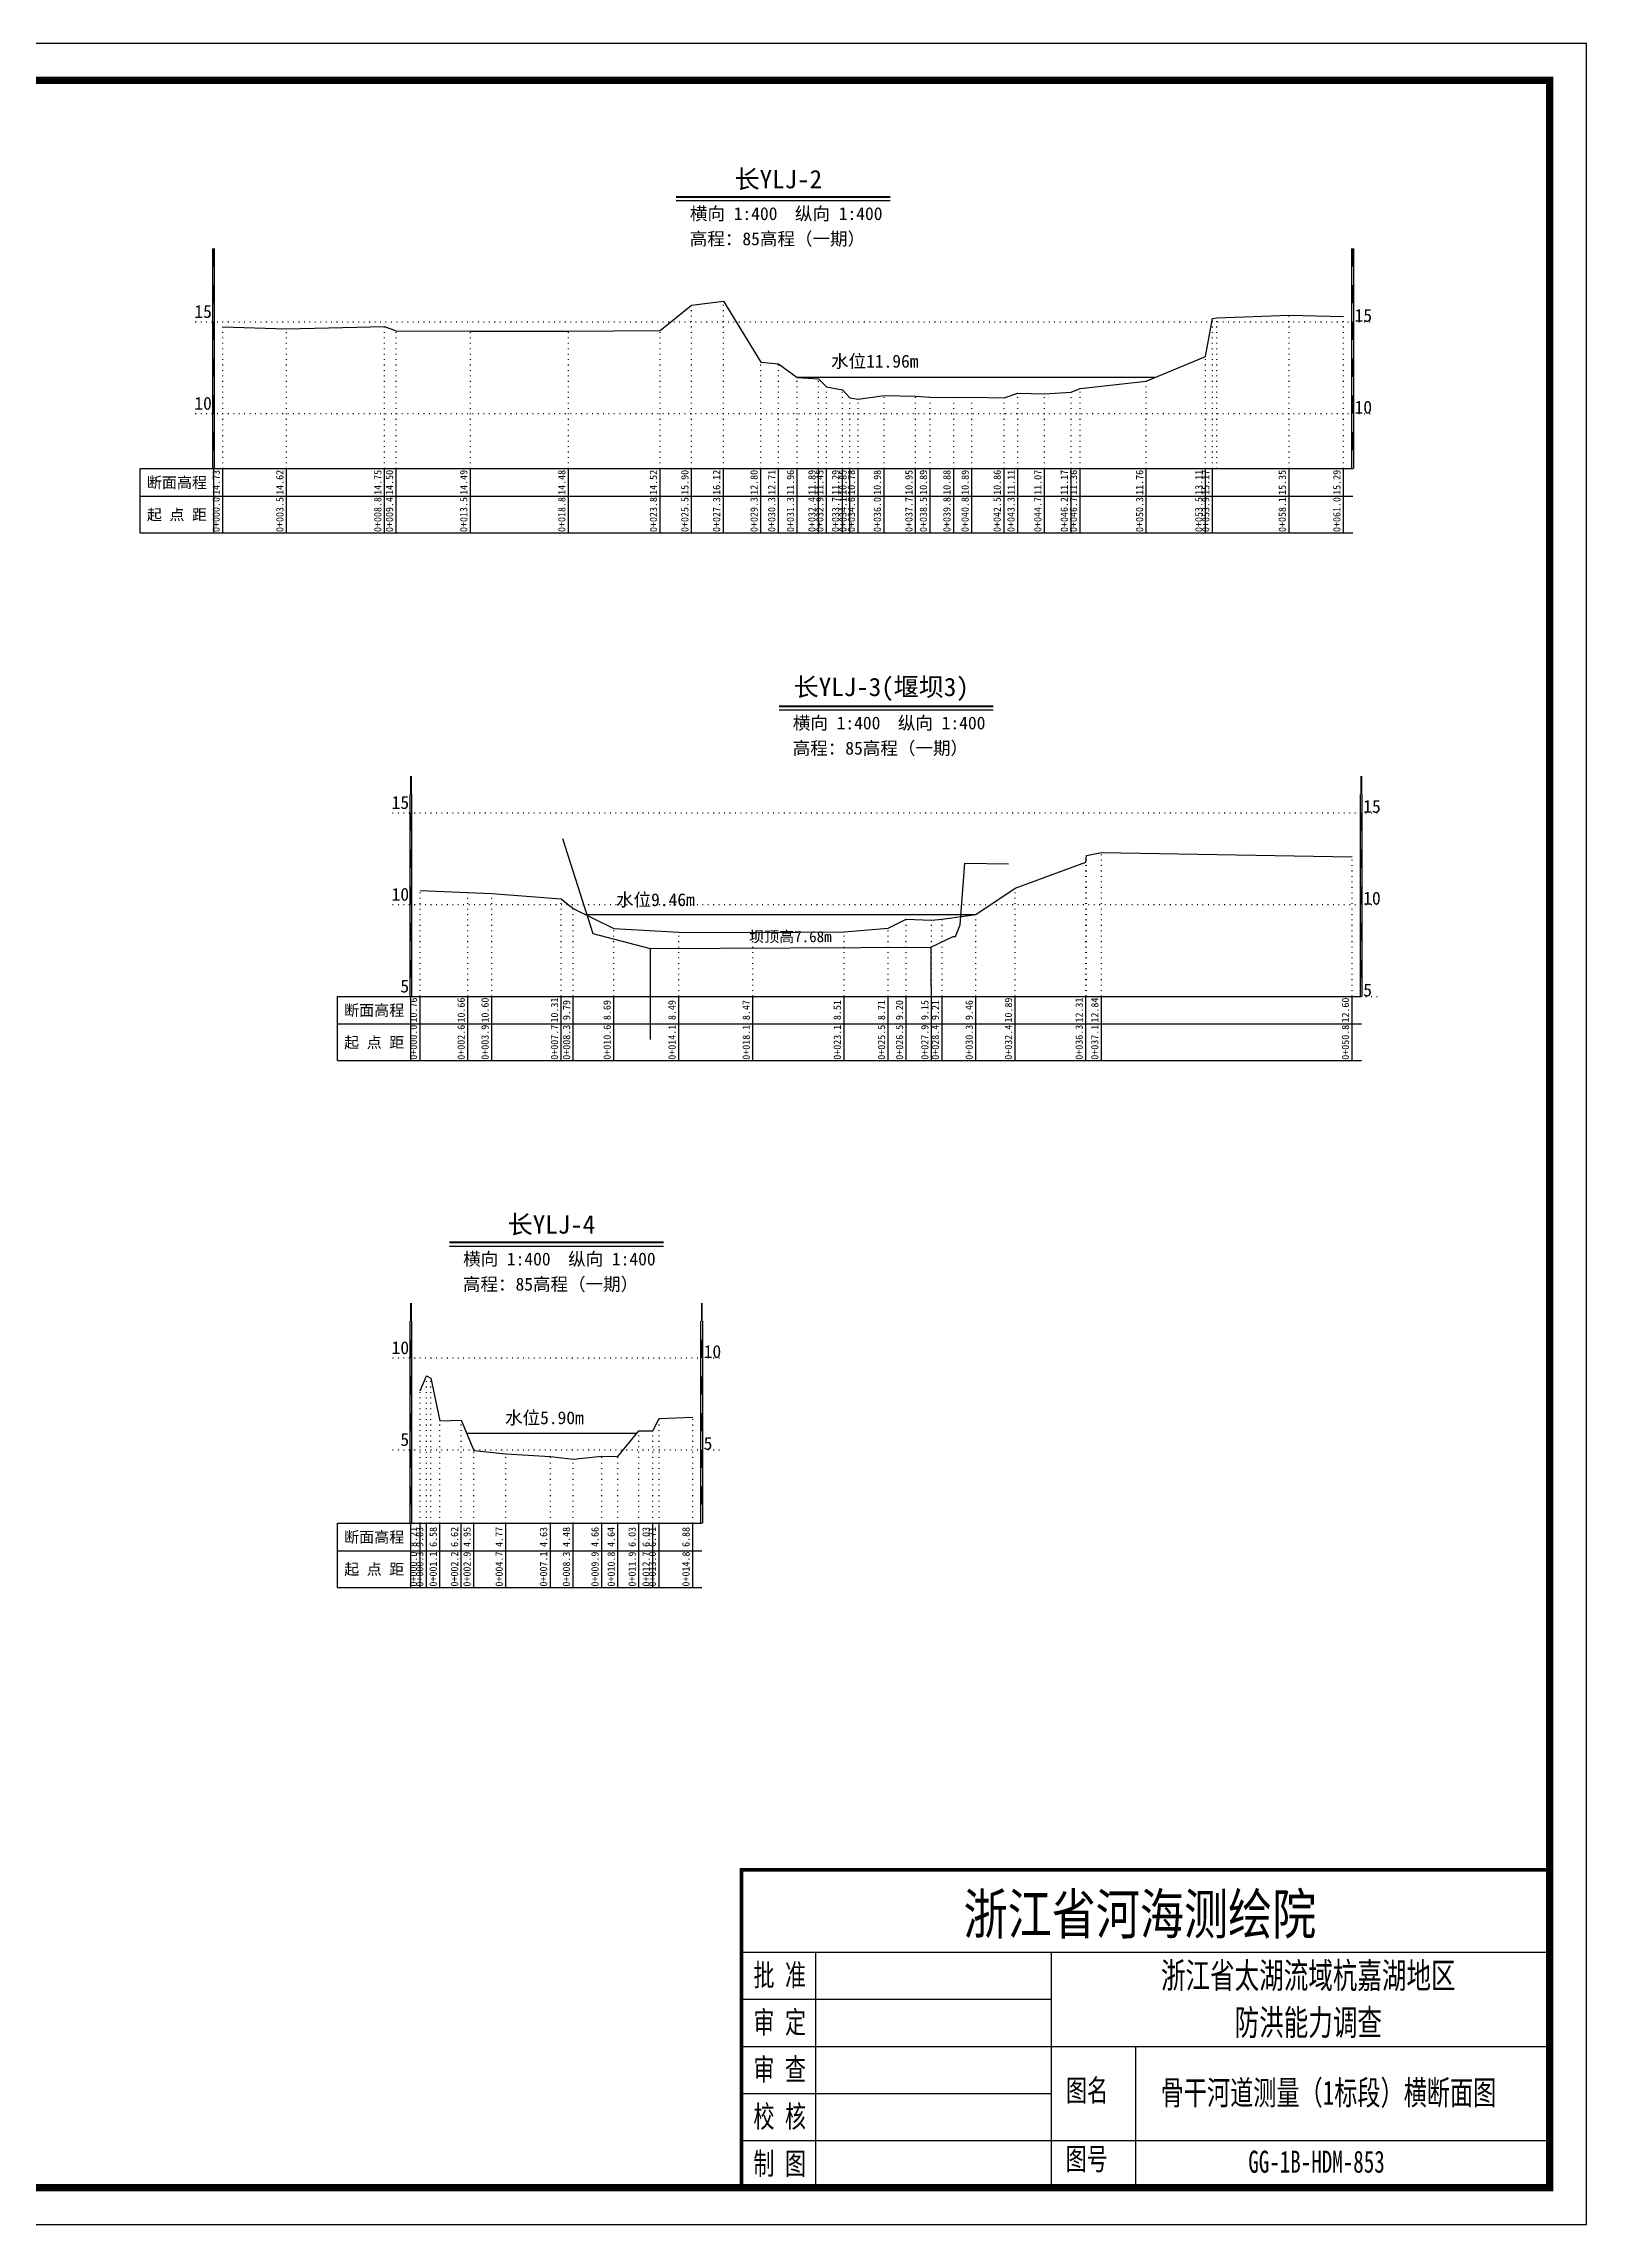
# Model space of a CAD drawing. Header units: millimetres. Extents: x 519117 to 519537, y 3371934 to 3372231.
# Drawn here: x 519326.5 to 519536.5, y 3371934.1 to 3372231.1 of the extents above; entities that cross this region are included whole.
import ezdxf
from ezdxf.enums import TextEntityAlignment as Align

# ---------------------------------------------------------------- set-up
doc = ezdxf.new("R2010")
doc.units = ezdxf.units.MM
doc.header["$LTSCALE"] = 0.4
doc.header["$MEASUREMENT"] = 0
doc.linetypes.add('X4', pattern=[1.6, 0, -1.6])
for name, color, linetype in [('DMX', 1, 'Continuous'), ('TEXT', 7, 'Continuous'), ('zdm1', 5, 'Continuous'), ('ZDMT5', 3, 'Continuous'), ('图层1', 4, 'Continuous'), ('图框', 7, 'Continuous'), ('堰坝', 7, 'Continuous'), ('断面名称', 5, 'Continuous'), ('比例尺', 3, 'Continuous')]:
    doc.layers.add(name, color=color, linetype=linetype)
doc.styles.add('HDM', font='仿宋_GB2312.ttf')
doc.styles.add('tk2', font='SimSun.ttf', dxfattribs={"width": 0.8})

msp = doc.modelspace()

# ---------------------------------------------------------------- linework, layer by layer
at = {"linetype": 'Continuous'}
msp.add_line((519141.53, 3371939.06), (519531.53, 3371939.06), dxfattribs=at)
at = {"lineweight": 100, "const_width": 0.5}
msp.add_lwpolyline([(519531.53, 3371982.35), (519421.53, 3371982.35), (519421.53, 3371939.06), (519531.53, 3371939.06), (519531.53, 3371982.35)], dxfattribs=at)
at = {"layer": 'DMX', "linetype": 'Continuous', "flags": 128}
for points in [[(519350.93, 3372192.51), (519359.61, 3372192.23), (519372.93, 3372192.56), (519374.53, 3372191.93), (519384.63, 3372191.91), (519397.98, 3372191.88), (519410.46, 3372191.98), (519414.73, 3372195.43), (519419.06, 3372195.98), (519424.16, 3372187.68), (519426.56, 3372187.46), (519429.11, 3372185.58), (519432.03, 3372185.41), (519433.11, 3372184.31), (519435.26, 3372183.91), (519436.26, 3372182.81), (519437.41, 3372182.63), (519440.93, 3372183.13), (519445.23, 3372183.06), (519447.21, 3372182.91), (519450.41, 3372182.88), (519452.88, 3372182.91), (519457.26, 3372182.83), (519459.13, 3372183.46), (519462.78, 3372183.36), (519466.38, 3372183.61), (519467.63, 3372184.08), (519476.63, 3372185.08), (519484.68, 3372188.46), (519485.63, 3372193.61), (519486.21, 3372193.73), (519496.06, 3372194.06), (519503.48, 3372193.91)], [(519377.78, 3372115.71), (519384.28, 3372115.46), (519387.53, 3372115.31), (519396.98, 3372114.59), (519398.63, 3372113.29), (519404.16, 3372110.54), (519412.98, 3372110.04), (519423.08, 3372109.99), (519435.48, 3372110.09), (519441.51, 3372110.59), (519443.96, 3372111.81), (519447.41, 3372111.69), (519448.83, 3372111.84), (519453.43, 3372112.46), (519458.78, 3372116.04), (519468.41, 3372119.59), (519468.51, 3372120.51), (519470.53, 3372120.91), (519504.66, 3372120.31)], [(519377.78, 3372047.59), (519378.63, 3372049.64), (519379.23, 3372049.29), (519380.48, 3372043.51), (519383.38, 3372043.61), (519385.08, 3372039.44), (519389.46, 3372038.99), (519395.51, 3372038.64), (519398.61, 3372038.26), (519402.51, 3372038.71), (519404.71, 3372038.66), (519407.56, 3372042.14), (519409.46, 3372042.14), (519410.31, 3372043.8), (519414.88, 3372044.02)]]:
    msp.add_lwpolyline(points, dxfattribs=at)
at = {"layer": 'TEXT', "color": 0}
for p, q in [((519421.53, 3371971.15, 0), (519531.53, 3371971.15, 0)), ((519431.62, 3371971.15, 0), (519431.62, 3371945.48, 0)), ((519463.7, 3371971.15, 0), (519463.7, 3371945.48, 0)), ((519421.53, 3371964.73, 0), (519463.7, 3371964.73, 0)), ((519421.53, 3371958.31, 0), (519463.7, 3371958.31, 0)), ((519463.7, 3371958.31, 0), (519531.53, 3371958.31, 0)), ((519475.18, 3371958.31, 0), (519475.18, 3371939.06, 0)), ((519421.53, 3371951.9, 0), (519463.7, 3371951.9, 0)), ((519421.53, 3371945.48, 0), (519531.53, 3371945.48, 0)), ((519431.62, 3371945.48, 0), (519431.62, 3371939.06, 0)), ((519463.7, 3371945.48, 0), (519463.7, 3371939.06, 0))]:
    msp.add_line(p, q, dxfattribs=at)
at = {"layer": 'zdm1', "linetype": 'Continuous'}
for p, q in [((519349.56, 3372173.18), (519349.56, 3372203.18)), ((519349.81, 3372173.18), (519349.81, 3372203.18)), ((519504.61, 3372173.18), (519504.61, 3372203.18)), ((519504.86, 3372173.18), (519504.86, 3372203.18)), ((519339.68, 3372173.18), (519350.93, 3372173.18)), ((519339.68, 3372164.43), (519339.68, 3372173.18)), ((519349.68, 3372164.43), (519349.68, 3372173.18)), ((519350.93, 3372173.18), (519504.73, 3372173.18)), ((519339.68, 3372169.43), (519504.73, 3372169.43)), ((519339.68, 3372164.43), (519504.73, 3372164.43)), ((519376.41, 3372101.31), (519376.41, 3372128.81)), ((519376.66, 3372101.31), (519376.66, 3372128.81)), ((519505.78, 3372101.31), (519505.78, 3372128.81)), ((519506.03, 3372101.31), (519506.03, 3372128.81)), ((519366.53, 3372101.31), (519377.78, 3372101.31)), ((519366.53, 3372092.56), (519366.53, 3372101.31)), ((519376.53, 3372092.56), (519376.53, 3372101.31)), ((519377.78, 3372101.31), (519505.91, 3372101.31)), ((519366.53, 3372097.56), (519505.91, 3372097.56)), ((519366.53, 3372092.56), (519505.91, 3372092.56)), ((519376.41, 3372029.56), (519376.41, 3372057.06)), ((519376.66, 3372029.56), (519376.66, 3372057.06)), ((519416.01, 3372029.56), (519416.01, 3372057.06)), ((519416.26, 3372029.56), (519416.26, 3372057.06)), ((519366.53, 3372029.56), (519377.78, 3372029.56)), ((519366.53, 3372020.81), (519366.53, 3372029.56)), ((519376.53, 3372020.81), (519376.53, 3372029.56)), ((519377.78, 3372029.56), (519416.13, 3372029.56)), ((519366.53, 3372025.81), (519416.13, 3372025.81)), ((519366.53, 3372020.81), (519416.13, 3372020.81))]:
    msp.add_line(p, q, dxfattribs=at)
at = {"layer": 'zdm1', "linetype": 'X4'}
for p, q in [((519347.18, 3372193.18), (519507.23, 3372193.18)), ((519347.18, 3372180.68), (519507.23, 3372180.68)), ((519374.03, 3372126.31), (519508.41, 3372126.31)), ((519374.03, 3372113.81), (519508.41, 3372113.81)), ((519374.03, 3372101.31), (519508.41, 3372101.31)), ((519374.03, 3372052.06), (519418.63, 3372052.06)), ((519374.03, 3372039.56), (519418.63, 3372039.56))]:
    msp.add_line(p, q, dxfattribs=at)
at = {"layer": 'zdm1', "linetype": 'Continuous', "const_width": 0.25, "flags": 128}
for points in [[(519349.68, 3372200.68), (519349.68, 3372203.18)], [(519504.73, 3372200.68), (519504.73, 3372203.18)], [(519349.68, 3372195.68), (519349.68, 3372198.18)], [(519504.73, 3372195.68), (519504.73, 3372198.18)], [(519349.68, 3372190.68), (519349.68, 3372193.18)], [(519504.73, 3372190.68), (519504.73, 3372193.18)], [(519349.68, 3372185.68), (519349.68, 3372188.18)], [(519504.73, 3372185.68), (519504.73, 3372188.18)], [(519349.68, 3372180.68), (519349.68, 3372183.18)], [(519504.73, 3372180.68), (519504.73, 3372183.18)], [(519349.68, 3372175.68), (519349.68, 3372178.18)], [(519504.73, 3372175.68), (519504.73, 3372178.18)], [(519376.53, 3372128.81), (519376.53, 3372131.31)], [(519505.91, 3372128.81), (519505.91, 3372131.31)], [(519376.53, 3372123.81), (519376.53, 3372126.31)], [(519505.91, 3372123.81), (519505.91, 3372126.31)], [(519376.53, 3372118.81), (519376.53, 3372121.31)], [(519505.91, 3372118.81), (519505.91, 3372121.31)], [(519376.53, 3372113.81), (519376.53, 3372116.31)], [(519505.91, 3372113.81), (519505.91, 3372116.31)], [(519376.53, 3372108.81), (519376.53, 3372111.31)], [(519505.91, 3372108.81), (519505.91, 3372111.31)], [(519376.53, 3372103.81), (519376.53, 3372106.31)], [(519505.91, 3372103.81), (519505.91, 3372106.31)], [(519376.53, 3372057.06), (519376.53, 3372059.56)], [(519416.13, 3372057.06), (519416.13, 3372059.56)], [(519376.53, 3372052.06), (519376.53, 3372054.56)], [(519416.13, 3372052.06), (519416.13, 3372054.56)], [(519376.53, 3372047.06), (519376.53, 3372049.56)], [(519416.13, 3372047.06), (519416.13, 3372049.56)], [(519376.53, 3372042.06), (519376.53, 3372044.56)], [(519416.13, 3372042.06), (519416.13, 3372044.56)], [(519376.53, 3372037.06), (519376.53, 3372039.56)], [(519416.13, 3372037.06), (519416.13, 3372039.56)], [(519376.53, 3372032.06), (519376.53, 3372034.56)], [(519416.13, 3372032.06), (519416.13, 3372034.56)]]:
    msp.add_lwpolyline(points, dxfattribs=at)
at = {"layer": 'ZDMT5', "linetype": 'X4'}
for p, q in [((519414.73, 3372173.18), (519414.73, 3372195.43)), ((519419.06, 3372173.18), (519419.06, 3372195.98)), ((519350.93, 3372173.18), (519350.93, 3372192.51)), ((519359.61, 3372173.18), (519359.61, 3372192.23)), ((519372.93, 3372173.18), (519372.93, 3372192.56)), ((519374.53, 3372173.18), (519374.53, 3372191.93)), ((519384.63, 3372173.18), (519384.63, 3372191.91)), ((519397.98, 3372173.18), (519397.98, 3372191.88)), ((519410.46, 3372173.18), (519410.46, 3372191.98)), ((519485.63, 3372173.18), (519485.63, 3372193.61)), ((519486.21, 3372173.18), (519486.21, 3372193.73)), ((519496.06, 3372173.18), (519496.06, 3372194.06)), ((519503.48, 3372173.18), (519503.48, 3372193.91)), ((519424.16, 3372173.18), (519424.16, 3372187.68)), ((519426.56, 3372173.18), (519426.56, 3372187.46)), ((519429.11, 3372173.18), (519429.11, 3372185.58)), ((519484.68, 3372173.18), (519484.68, 3372188.46)), ((519432.03, 3372173.18), (519432.03, 3372185.41)), ((519433.11, 3372173.18), (519433.11, 3372184.31)), ((519435.26, 3372173.18), (519435.26, 3372183.91)), ((519436.26, 3372173.18), (519436.26, 3372182.81)), ((519437.41, 3372173.18), (519437.41, 3372182.63)), ((519440.93, 3372173.18), (519440.93, 3372183.13)), ((519445.23, 3372173.18), (519445.23, 3372183.06)), ((519447.21, 3372173.18), (519447.21, 3372182.91)), ((519450.41, 3372173.18), (519450.41, 3372182.88)), ((519452.88, 3372173.18), (519452.88, 3372182.91)), ((519457.26, 3372173.18), (519457.26, 3372182.83)), ((519459.13, 3372173.18), (519459.13, 3372183.46)), ((519462.78, 3372173.18), (519462.78, 3372183.36)), ((519466.38, 3372173.18), (519466.38, 3372183.61)), ((519467.63, 3372173.18), (519467.63, 3372184.08)), ((519476.63, 3372173.18), (519476.63, 3372185.08)), ((519468.51, 3372101.31), (519468.51, 3372120.51)), ((519470.53, 3372101.31), (519470.53, 3372120.91)), ((519504.66, 3372101.31), (519504.66, 3372120.31)), ((519468.41, 3372101.31), (519468.41, 3372119.59)), ((519377.78, 3372101.31), (519377.78, 3372115.71)), ((519384.28, 3372101.31), (519384.28, 3372115.46)), ((519387.53, 3372101.31), (519387.53, 3372115.31)), ((519396.98, 3372101.31), (519396.98, 3372114.59)), ((519458.78, 3372101.31), (519458.78, 3372116.04)), ((519398.63, 3372101.31), (519398.63, 3372113.29)), ((519443.96, 3372101.31), (519443.96, 3372111.81)), ((519447.41, 3372101.31), (519447.41, 3372111.69)), ((519448.83, 3372101.31), (519448.83, 3372111.84)), ((519453.43, 3372101.31), (519453.43, 3372112.46)), ((519404.16, 3372101.31), (519404.16, 3372110.54)), ((519412.98, 3372101.31), (519412.98, 3372110.04)), ((519423.08, 3372101.31), (519423.08, 3372109.99)), ((519435.48, 3372101.31), (519435.48, 3372110.09)), ((519441.51, 3372101.31), (519441.51, 3372110.59)), ((519378.63, 3372029.56), (519378.63, 3372049.64)), ((519379.23, 3372029.56), (519379.23, 3372049.29)), ((519377.78, 3372029.56), (519377.78, 3372047.59)), ((519380.48, 3372029.56), (519380.48, 3372043.51)), ((519383.38, 3372029.56), (519383.38, 3372043.61)), ((519410.31, 3372029.56), (519410.31, 3372043.8)), ((519414.88, 3372029.56), (519414.88, 3372044.02)), ((519407.56, 3372029.56), (519407.56, 3372042.14)), ((519409.46, 3372029.56), (519409.46, 3372042.14)), ((519385.08, 3372029.56), (519385.08, 3372039.44)), ((519389.46, 3372029.56), (519389.46, 3372038.99)), ((519395.51, 3372029.56), (519395.51, 3372038.64)), ((519398.61, 3372029.56), (519398.61, 3372038.26)), ((519402.51, 3372029.56), (519402.51, 3372038.71)), ((519404.71, 3372029.56), (519404.71, 3372038.66))]:
    msp.add_line(p, q, dxfattribs=at)
at = {"layer": 'ZDMT5', "linetype": 'Continuous'}
for p, q in [((519350.93, 3372164.43), (519350.93, 3372173.18)), ((519359.61, 3372164.43), (519359.61, 3372173.18)), ((519372.93, 3372164.43), (519372.93, 3372173.18)), ((519374.53, 3372164.43), (519374.53, 3372173.18)), ((519384.63, 3372164.43), (519384.63, 3372173.18)), ((519397.98, 3372164.43), (519397.98, 3372173.18)), ((519410.46, 3372164.43), (519410.46, 3372173.18)), ((519414.73, 3372164.43), (519414.73, 3372173.18)), ((519419.06, 3372164.43), (519419.06, 3372173.18)), ((519424.16, 3372164.43), (519424.16, 3372173.18)), ((519426.56, 3372164.43), (519426.56, 3372173.18)), ((519429.11, 3372164.43), (519429.11, 3372173.18)), ((519432.03, 3372164.43), (519432.03, 3372173.18)), ((519433.11, 3372164.43), (519433.11, 3372173.18)), ((519435.26, 3372164.43), (519435.26, 3372173.18)), ((519436.26, 3372164.43), (519436.26, 3372173.18)), ((519437.41, 3372164.43), (519437.41, 3372173.18)), ((519440.93, 3372164.43), (519440.93, 3372173.18)), ((519445.23, 3372164.43), (519445.23, 3372173.18)), ((519447.21, 3372164.43), (519447.21, 3372173.18)), ((519450.41, 3372164.43), (519450.41, 3372173.18)), ((519452.88, 3372164.43), (519452.88, 3372173.18)), ((519457.26, 3372164.43), (519457.26, 3372173.18)), ((519459.13, 3372164.43), (519459.13, 3372173.18)), ((519462.78, 3372164.43), (519462.78, 3372173.18)), ((519466.38, 3372164.43), (519466.38, 3372173.18)), ((519467.63, 3372164.43), (519467.63, 3372173.18)), ((519476.63, 3372164.43), (519476.63, 3372173.18)), ((519484.68, 3372164.43), (519484.68, 3372173.18)), ((519485.63, 3372164.43), (519485.63, 3372173.18)), ((519496.06, 3372164.43), (519496.06, 3372173.18)), ((519503.48, 3372164.43), (519503.48, 3372173.18)), ((519377.78, 3372092.56), (519377.78, 3372101.31)), ((519384.28, 3372092.56), (519384.28, 3372101.31)), ((519387.53, 3372092.56), (519387.53, 3372101.31)), ((519396.98, 3372092.56), (519396.98, 3372101.31)), ((519398.63, 3372092.56), (519398.63, 3372101.31)), ((519404.16, 3372092.56), (519404.16, 3372101.31)), ((519412.98, 3372092.56), (519412.98, 3372101.31)), ((519423.08, 3372092.56), (519423.08, 3372101.31)), ((519435.48, 3372092.56), (519435.48, 3372101.31)), ((519441.51, 3372092.56), (519441.51, 3372101.31)), ((519443.96, 3372092.56), (519443.96, 3372101.31)), ((519447.41, 3372092.56), (519447.41, 3372101.31)), ((519448.83, 3372092.56), (519448.83, 3372101.31)), ((519453.43, 3372092.56), (519453.43, 3372101.31)), ((519458.78, 3372092.56), (519458.78, 3372101.31)), ((519468.41, 3372092.56), (519468.41, 3372101.31)), ((519470.53, 3372092.56), (519470.53, 3372101.31)), ((519504.66, 3372092.56), (519504.66, 3372101.31)), ((519377.78, 3372020.81), (519377.78, 3372029.56)), ((519378.63, 3372020.81), (519378.63, 3372029.56)), ((519380.48, 3372020.81), (519380.48, 3372029.56)), ((519383.38, 3372020.81), (519383.38, 3372029.56)), ((519385.08, 3372020.81), (519385.08, 3372029.56)), ((519389.46, 3372020.81), (519389.46, 3372029.56)), ((519395.51, 3372020.81), (519395.51, 3372029.56)), ((519398.61, 3372020.81), (519398.61, 3372029.56)), ((519402.51, 3372020.81), (519402.51, 3372029.56)), ((519404.71, 3372020.81), (519404.71, 3372029.56)), ((519407.56, 3372020.81), (519407.56, 3372029.56)), ((519409.46, 3372020.81), (519409.46, 3372029.56)), ((519410.31, 3372020.81), (519410.31, 3372029.56)), ((519414.88, 3372020.81), (519414.88, 3372029.56))]:
    msp.add_line(p, q, dxfattribs=at)
at = {"layer": '图层1', "color": 6, "linetype": 'Continuous', "flags": 128}
for points in [[(519477.85, 3372185.59), (519429.09, 3372185.59)], [(519400.28, 3372112.47), (519453.44, 3372112.47)], [(519384.12, 3372041.81), (519407.29, 3372041.81)]]:
    msp.add_lwpolyline(points, dxfattribs=at)
at = {"layer": '图框', "flags": 128}
msp.add_lwpolyline([(519116.53, 3371934.06), (519536.53, 3371934.06), (519536.53, 3372231.06), (519116.53, 3372231.06)], close=True, dxfattribs=at)
at = {"layer": '图框', "const_width": 1, "flags": 128}
msp.add_lwpolyline([(519141.53, 3371939.06), (519531.53, 3371939.06), (519531.53, 3372226.06), (519141.53, 3372226.06)], close=True, dxfattribs=at)
at = {"layer": '堰坝', "linetype": 'Continuous', "flags": 128}
for points in [[(519397.15, 3372122.83), (519401.28, 3372109.88), (519409.08, 3372107.84), (519447.29, 3372108.01), (519450.35, 3372109.48), (519450.64, 3372109.48), (519451.31, 3372111.06), (519451.92, 3372119.43), (519457.89, 3372119.34)], [(519409.08, 3372107.84), (519409.08, 3372095.44)], [(519447.29, 3372108.01), (519447.33, 3372097.27)]]:
    msp.add_lwpolyline(points, dxfattribs=at)
at = {"layer": '比例尺', "color": 3, "linetype": 'Continuous', "lineweight": 40}
for p, q in [((519412.64, 3372210.18), (519441.77, 3372210.18)), ((519426.66, 3372140.81), (519455.78, 3372140.81)), ((519381.77, 3372067.81), (519410.89, 3372067.81))]:
    msp.add_line(p, q, dxfattribs=at)
at = {"layer": '比例尺', "color": 3, "linetype": 'Continuous'}
for p, q in [((519412.64, 3372209.68), (519441.77, 3372209.68)), ((519426.66, 3372140.31), (519455.78, 3372140.31)), ((519381.77, 3372067.31), (519410.89, 3372067.31))]:
    msp.add_line(p, q, dxfattribs=at)

# ---------------------------------------------------------------- texts
at = {"layer": 'TEXT', "color": 7, "ltscale": 8, "style": 'tk2'}
for tag, p, s, height, width in [('浙江省河海测绘院', (519451.75, 3371973.58, 0), '（单位名称）', 5.5, 0.8), ('批 准', (519423.15, 3371966.52, 0), '批准', 3, 0.7), ('审 定', (519423.15, 3371960.1, 0), '审定', 3, 0.7), ('审 查', (519423.15, 3371953.68, 0), '审 查', 3, 0.7), ('图名', (519465.69, 3371950.81, 0), '审查', 3, 0.7), ('校 核', (519423.15, 3371947.27, 0), '校 核', 3, 0.7), ('制 图', (519423.15, 3371940.85, 0), '制 图', 3, 0.7), ('图号', (519465.64, 3371941.48, 0), '图号', 3, 0.7)]:
    msp.add_attdef(tag, p, s, height=height, dxfattribs=dict(at, width=width))
at = {"layer": 'TEXT', "color": 0, "style": 'tk2', "width": 0.7}
for tag, text, height, p in [('浙江省太湖流域杭嘉湖地区', '浙江省太湖流域杭嘉湖地区', 3.5, (519498.68, 3371967.96, -206.67)), ('防洪能力调查', '防洪能力调查', 3.5, (519498.68, 3371961.57, -206.67)), ('骨干河道测量（1标段）横断面图', '骨干河道测量（1标段）横断面图', 3.3, (519501.43, 3371952, -206.67)), ('GG-1B-HDM-853', 'GG-1B-HDM-001', 3, (519499.8, 3371942.6, -206.67))]:
    msp.add_attdef(tag, text=text, height=height, dxfattribs=at).set_placement(p, align=Align.MIDDLE_CENTER)
at = {"layer": 'zdm1', "linetype": 'Continuous', "style": 'HDM'}
for s, p in [('15', (519349.43, 3372193.18)), ('10', (519349.43, 3372180.68)), ('15', (519376.28, 3372126.31)), ('10', (519376.28, 3372113.81)), ('5', (519376.28, 3372101.31)), ('10', (519376.28, 3372052.06)), ('5', (519376.28, 3372039.56))]:
    msp.add_text(s, height=1.75, dxfattribs=at).set_placement(p, align=Align.BOTTOM_RIGHT)
for s, p in [('15', (519504.98, 3372193.18)), ('10', (519504.98, 3372180.68)), ('15', (519506.16, 3372126.31)), ('10', (519506.16, 3372113.81)), ('5', (519506.16, 3372101.31)), ('10', (519416.38, 3372052.06)), ('5', (519416.38, 3372039.56))]:
    msp.add_text(s, height=1.75, dxfattribs=at).set_placement(p)
for s, p in [('断面高程', (519344.68, 3372171.31)), ('起 点 距', (519344.68, 3372166.93)), ('断面高程', (519371.53, 3372099.44)), ('起 点 距', (519371.53, 3372095.06)), ('断面高程', (519371.53, 3372027.69)), ('起 点 距', (519371.53, 3372023.31))]:
    msp.add_text(s, height=1.5, dxfattribs=at).set_placement(p, align=Align.MIDDLE)
at = {"layer": 'ZDMT5', "linetype": 'Continuous', "style": 'HDM'}
for s, p in [('14.73', (519350.81, 3372171.31)), ('14.62', (519359.48, 3372171.31)), ('14.75', (519372.81, 3372171.31)), ('14.50', (519374.41, 3372171.31)), ('14.49', (519384.51, 3372171.31)), ('14.48', (519397.86, 3372171.31)), ('14.52', (519410.33, 3372171.31)), ('15.90', (519414.61, 3372171.31)), ('16.12', (519418.93, 3372171.31)), ('12.80', (519424.03, 3372171.31)), ('12.71', (519426.43, 3372171.31)), ('11.96', (519428.98, 3372171.31)), ('11.89', (519431.91, 3372171.31)), ('11.45', (519432.98, 3372171.31)), ('11.29', (519435.13, 3372171.31)), ('10.85', (519436.13, 3372171.31)), ('10.78', (519437.28, 3372171.31)), ('10.98', (519440.81, 3372171.31)), ('10.95', (519445.11, 3372171.31)), ('10.89', (519447.08, 3372171.31)), ('10.88', (519450.28, 3372171.31)), ('10.89', (519452.76, 3372171.31)), ('10.86', (519457.13, 3372171.31)), ('11.11', (519459.01, 3372171.31)), ('11.07', (519462.66, 3372171.31)), ('11.17', (519466.26, 3372171.31)), ('11.36', (519467.51, 3372171.31)), ('11.76', (519476.51, 3372171.31)), ('13.11', (519484.56, 3372171.31)), ('15.17', (519485.51, 3372171.31)), ('15.35', (519495.93, 3372171.31)), ('15.29', (519503.36, 3372171.31)), ('0+000.0', (519350.81, 3372166.93)), ('0+003.5', (519359.48, 3372166.93)), ('0+008.8', (519372.81, 3372166.93)), ('0+009.4', (519374.41, 3372166.93)), ('0+013.5', (519384.51, 3372166.93)), ('0+018.8', (519397.86, 3372166.93)), ('0+023.8', (519410.33, 3372166.93)), ('0+025.5', (519414.61, 3372166.93)), ('0+027.3', (519418.93, 3372166.93)), ('0+029.3', (519424.03, 3372166.93)), ('0+030.3', (519426.43, 3372166.93)), ('0+031.3', (519428.98, 3372166.93)), ('0+032.4', (519431.91, 3372166.93)), ('0+032.9', (519432.98, 3372166.93)), ('0+033.7', (519435.13, 3372166.93)), ('0+034.1', (519436.13, 3372166.93)), ('0+034.6', (519437.28, 3372166.93)), ('0+036.0', (519440.81, 3372166.93)), ('0+037.7', (519445.11, 3372166.93)), ('0+038.5', (519447.08, 3372166.93)), ('0+039.8', (519450.28, 3372166.93)), ('0+040.8', (519452.76, 3372166.93)), ('0+042.5', (519457.13, 3372166.93)), ('0+043.3', (519459.01, 3372166.93)), ('0+044.7', (519462.66, 3372166.93)), ('0+046.2', (519466.26, 3372166.93)), ('0+046.7', (519467.51, 3372166.93)), ('0+050.3', (519476.51, 3372166.93)), ('0+053.5', (519484.56, 3372166.93)), ('0+053.9', (519485.51, 3372166.93)), ('0+058.1', (519495.93, 3372166.93)), ('0+061.0', (519503.36, 3372166.93)), ('10.76', (519377.66, 3372099.44)), ('10.66', (519384.16, 3372099.44)), ('10.60', (519387.41, 3372099.44)), ('10.31', (519396.86, 3372099.44)), ('9.79', (519398.51, 3372099.44)), ('8.69', (519404.03, 3372099.44)), ('8.49', (519412.86, 3372099.44)), ('8.47', (519422.96, 3372099.44)), ('8.51', (519435.36, 3372099.44)), ('8.71', (519441.38, 3372099.44)), ('9.20', (519443.83, 3372099.44)), ('9.15', (519447.28, 3372099.44)), ('9.21', (519448.71, 3372099.44)), ('9.46', (519453.31, 3372099.44)), ('10.89', (519458.66, 3372099.44)), ('12.31', (519468.28, 3372099.44)), ('12.84', (519470.41, 3372099.44)), ('12.60', (519504.53, 3372099.44)), ('0+000.0', (519377.66, 3372095.06)), ('0+002.6', (519384.16, 3372095.06)), ('0+003.9', (519387.41, 3372095.06)), ('0+007.7', (519396.86, 3372095.06)), ('0+008.3', (519398.51, 3372095.06)), ('0+010.6', (519404.03, 3372095.06)), ('0+014.1', (519412.86, 3372095.06)), ('0+018.1', (519422.96, 3372095.06)), ('0+023.1', (519435.36, 3372095.06)), ('0+025.5', (519441.38, 3372095.06)), ('0+026.5', (519443.83, 3372095.06)), ('0+027.9', (519447.28, 3372095.06)), ('0+028.4', (519448.71, 3372095.06)), ('0+030.3', (519453.31, 3372095.06)), ('0+032.4', (519458.66, 3372095.06)), ('0+036.3', (519468.28, 3372095.06)), ('0+037.1', (519470.41, 3372095.06)), ('0+050.8', (519504.53, 3372095.06)), ('8.21', (519377.66, 3372027.69)), ('9.03', (519378.51, 3372027.69)), ('6.58', (519380.36, 3372027.69)), ('6.62', (519383.26, 3372027.69)), ('4.95', (519384.96, 3372027.69)), ('4.77', (519389.33, 3372027.69)), ('4.63', (519395.38, 3372027.69)), ('4.48', (519398.48, 3372027.69)), ('4.66', (519402.38, 3372027.69)), ('4.64', (519404.58, 3372027.69)), ('6.03', (519407.43, 3372027.69)), ('6.03', (519409.33, 3372027.69)), ('6.71', (519410.18, 3372027.69)), ('6.88', (519414.76, 3372027.69)), ('0+000.0', (519377.66, 3372023.31)), ('0+000.3', (519378.51, 3372023.31)), ('0+001.1', (519380.36, 3372023.31)), ('0+002.2', (519383.26, 3372023.31)), ('0+002.9', (519384.96, 3372023.31)), ('0+004.7', (519389.33, 3372023.31)), ('0+007.1', (519395.38, 3372023.31)), ('0+008.3', (519398.48, 3372023.31)), ('0+009.9', (519402.38, 3372023.31)), ('0+010.8', (519404.58, 3372023.31)), ('0+011.9', (519407.43, 3372023.31)), ('0+012.7', (519409.33, 3372023.31)), ('0+013.0', (519410.18, 3372023.31)), ('0+014.8', (519414.76, 3372023.31))]:
    msp.add_text(s, height=1, rotation=90, dxfattribs=at).set_placement(p, align=Align.BOTTOM_CENTER)
at = {"layer": '图层1', "color": 6, "linetype": 'Continuous', "style": 'HDM'}
for s, p in [('水位11.96m', (519439.67, 3372187.85)), ('水位9.46m', (519409.81, 3372114.51)), ('水位5.90m', (519394.7, 3372043.96))]:
    msp.add_text(s, height=1.75, dxfattribs=at).set_placement(p, align=Align.MIDDLE)
at = {"layer": '堰坝', "color": 11, "linetype": 'Continuous', "style": 'HDM'}
msp.add_text('坝顶高7.68m', height=1.5, dxfattribs=at).set_placement((519428.18, 3372109.47), align=Align.MIDDLE)
at = {"layer": '断面名称', "color": 5, "linetype": 'Continuous', "style": 'HDM'}
for s, p in [('长YLJ-2', (519426.54, 3372212.65)), ('长YLJ-3(堰坝3)', (519440.55, 3372143.29)), ('长YLJ-4', (519395.66, 3372070.29))]:
    msp.add_text(s, height=2.5, dxfattribs=at).set_placement(p, align=Align.MIDDLE)
at = {"layer": '比例尺', "color": 3, "linetype": 'Continuous', "style": 'HDM'}
for s, p in [('横向 1:400  纵向 1:400', (519440.72, 3372206.51)), ('高程：85高程（一期）', (519438.35, 3372203.08)), ('横向 1:400  纵向 1:400', (519454.73, 3372137.14)), ('高程：85高程（一期）', (519452.36, 3372133.71)), ('横向 1:400  纵向 1:400', (519409.84, 3372064.14)), ('高程：85高程（一期）', (519407.47, 3372060.71))]:
    msp.add_text(s, height=1.75, dxfattribs=at).set_placement(p, align=Align.BOTTOM_RIGHT)

doc.saveas('drawing.dxf')
